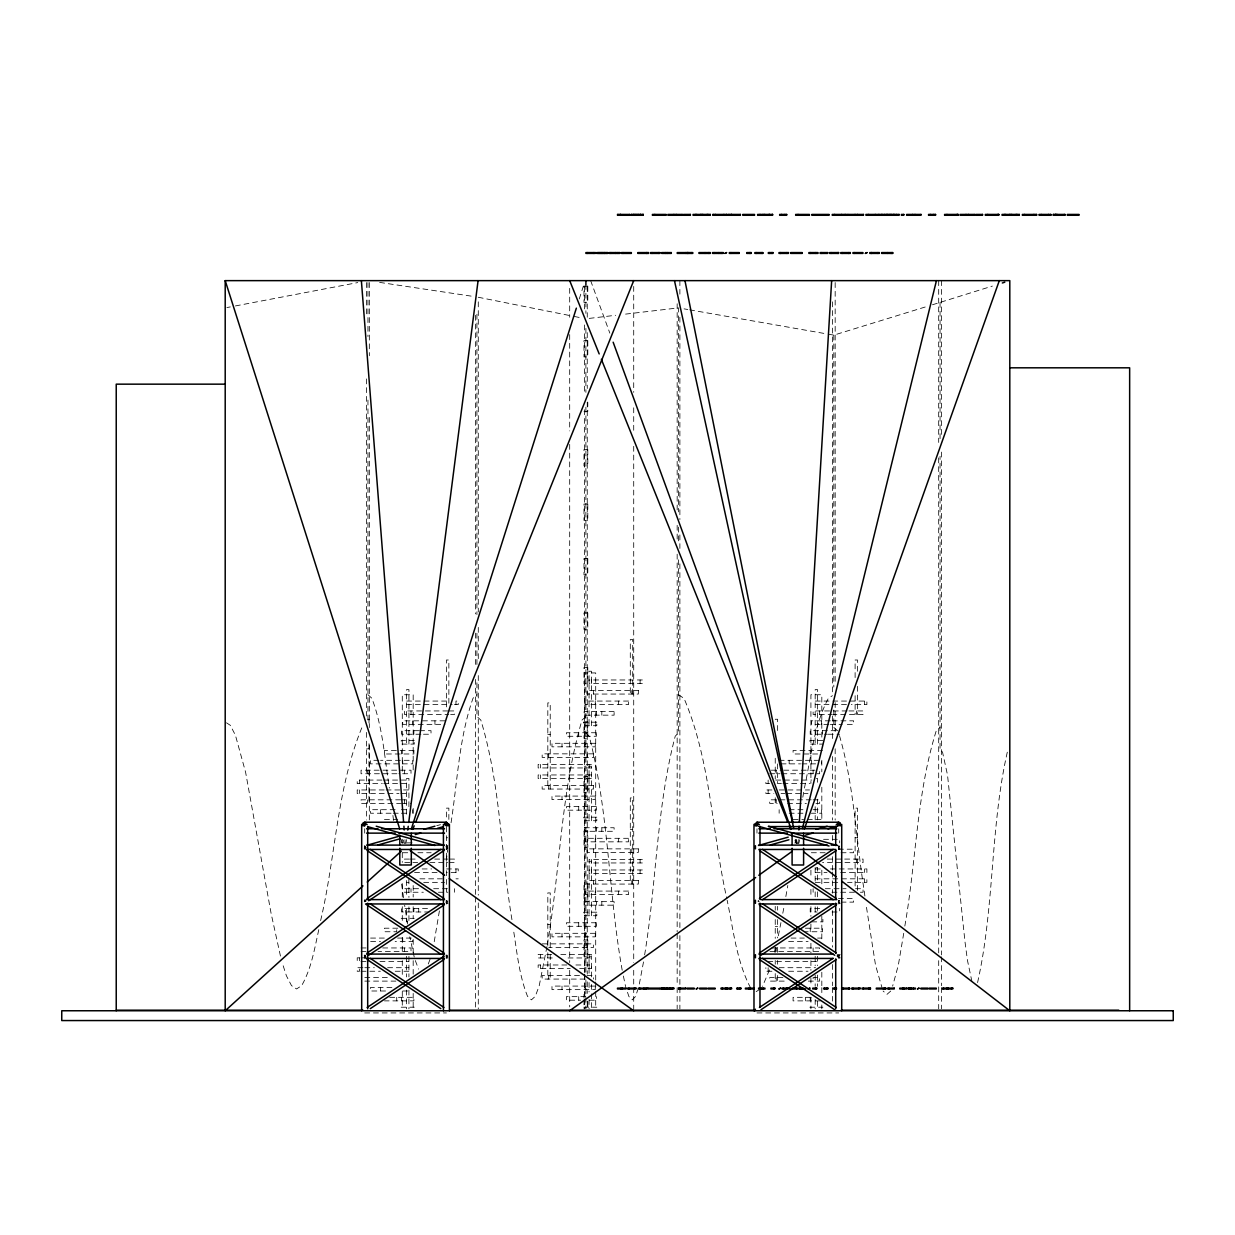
<?xml version="1.0" encoding="UTF-8"?>
<svg xmlns="http://www.w3.org/2000/svg" width="1235" height="1235" viewBox="0 0 1235 1235"><rect width="100%" height="100%" fill="white"/><g stroke="black" fill="none" stroke-linecap="round" stroke-linejoin="round"><path stroke-width="0.75" stroke-dasharray="5 3.75" d="M798.072 843.443L798.304 839.615M446.252 860.949L447.626 850.035M451.053 822.757C457.521 781.215 458.988 738.129 473.036 698.223L476.926 694.734M406.037 843.474L406.531 839.661M547.244 944.729C560.397 870.181 560.613 792.885 582.009 720.082L585.899 716.532M439.398 910.89L434.118 942.29M903.727 933.289L898.308 965.276L892.627 986.117M904.823 926.065C916.262 861.258 916.54 793.827 936.254 730.765L940.051 727.43M643.512 961.926L638.835 986.626M644.624 954.871C656.634 882.315 656.495 807.489 675.221 736.214L678.524 732.88L678.524 557.88M794.985 843.212L795.602 839.538M546.981 946.519L539.201 985.823L535.311 996.305L531.42 999.856L527.515 996.305C518.947 974.755 516.925 951.336 513.251 928.612M802.812 797.239L804.124 789.86M804.448 788.023C810.824 757.904 813.85 726.087 828.268 698.454L832.421 695.66M785.846 896.548L787.806 885.48M778.343 935.775L780.937 922.638M782.789 913.252L783.901 907.632M318.8 929.662C314.554 948.65 311.421 968.487 301.68 985.607L296.585 988.957L291.491 985.607L286.381 975.727L282.414 963.362M320.621 920.615C335.874 856.009 336.754 786.865 362.858 725.315M774.515 952.046L775.364 948.434M798.767 843.551L799.678 839.815M446.159 848.213L446.777 845.975M838.349 848.599L839.074 845.975M1007.297 752.192C990.115 828.021 994.607 907.416 977.41 983.261M769.482 969.892L762.504 986.379M579.261 298.978L583.337 286.149M638.279 988.278L635.516 996.506L632.212 999.856L628.908 996.506L627.256 991.566M428.283 963.979L430.228 958.854M364.155 848.09L365.436 846.16M364.155 900.979L364.695 901.782L365.436 900.639M364.155 957.063L365.436 955.134M445.881 902.584L447.178 900.639M445.881 957.063L447.178 955.134M838.179 902.584L839.46 900.639M838.179 957.063L839.46 955.134M890.728 991.057L886.931 994.407L883.133 991.057M756.16 991.674L760.328 988.88M366.224 848.831L364.695 849.464L364.695 845.111L366.224 845.743M446.422 849.464L447.95 848.831M447.95 903.325L446.422 903.958L446.422 899.605L447.95 900.238M366.224 957.804L364.695 958.437L364.695 954.084L366.224 954.717M447.95 957.804L446.422 958.437L446.422 954.084L447.95 954.717M840.248 848.831L838.704 849.464L838.704 845.111L840.248 845.743M840.248 903.325L838.704 903.958L838.704 899.605L840.248 900.238M840.248 954.717L837.176 954.717L837.176 957.804M840.248 957.804L838.704 958.437L838.704 954.084M364.695 848.599L366.054 847.287L364.695 845.975M446.422 848.599L447.78 847.287L446.422 845.975M838.704 848.599L839.676 848.213M364.695 848.43L366.054 847.287L364.695 846.16M446.422 848.43L447.78 847.287L446.422 846.16M446.422 902.909L447.78 901.782L446.422 900.639M364.695 957.403L366.054 956.261L364.695 955.134M446.422 957.403L447.78 956.261L446.422 955.134M838.704 848.43L839.676 848.09M838.704 902.909L839.676 902.584M838.704 957.403L839.676 957.063M932.471 304.767L992.353 286.088M828.268 334.16L833.81 335.133L927.408 306.326M436.758 825.69L440.478 824.656M226.9 307.561L230.297 306.913M235.406 305.94L357.764 282.583M589.203 318.398L615.678 315.28M625.589 314.107L678.524 307.885L678.524 511.892M583.985 411.409L587.798 411.409L587.798 402.332M406.593 701.063L448.737 701.063M815.239 701.063L866.877 701.063L866.877 704.614L851.316 704.614M406.593 704.614L452.164 704.614M454.434 704.614L458.231 704.614L458.231 701.063L455.962 701.063L455.962 704.614M815.239 704.614L849.788 704.614M447.873 710.943L404.462 710.943L404.462 714.478L448.753 714.478M448.753 710.943L454.418 710.943L454.418 714.478L450.636 714.478M847.071 710.943L813.109 710.943L813.109 714.478L831.973 714.478M848.97 710.943L863.049 710.943L863.049 714.478L832.853 714.478M367.798 719.249L368.987 719.249L368.987 726.767M444.955 720.823L402.718 720.823L402.718 724.358L444.955 724.358M830.321 720.823L811.364 720.823L811.364 724.358L828.963 724.358M832.205 720.823L853.601 720.823L853.601 724.358L844.122 724.358M830.321 724.358L842.224 724.358M418.727 730.688L401.591 730.688L401.591 734.238L421.49 734.238M419.591 730.688L431.015 730.688L431.015 734.238L422.246 734.238M836.141 730.688L810.222 730.688L810.222 734.238L827.373 734.238M828.237 734.238L839.661 734.238M547.815 734.578L550.223 734.578M822.911 740.568L809.836 740.568L809.836 744.103L822.911 744.103M366.594 748.873L368.987 748.873M822.51 750.448L793.086 750.448L793.086 753.983L819.006 753.983M378.852 760.312L370.5 760.312L370.5 763.863L412.737 763.863L412.737 760.312L380.519 760.312M779.146 760.312L821.383 760.312L821.383 763.863M781.045 763.863L800.527 763.863M801.886 763.863L817.585 763.863M771.319 770.192L781.894 770.192M783.777 770.192L817.755 770.192M396.914 773.743L361.052 773.743L361.052 770.192L411.008 770.192L411.008 773.743L398.797 773.743M769.698 773.743L780.011 773.743M781.894 773.743L819.639 773.743L819.639 770.192M816.366 778.498L817.57 778.498L817.57 784.148M381.908 780.072L357.224 780.072L357.224 783.607L382.279 783.607M383.807 780.072L408.862 780.072M775.734 780.072L811.812 780.072M383.807 783.607L408.862 783.607M769.667 783.607L765.87 783.607L765.87 780.072M777.263 783.607L781.431 783.607M782.959 783.607L809.913 783.607M384.178 789.952L357.224 789.952L357.224 793.487L398.998 793.487M386.076 789.952L408.862 789.952M771.937 789.952L765.87 789.952L765.87 793.487L773.836 793.487M779.162 789.952L809.542 789.952M400.896 793.487L408.862 793.487M781.06 793.487L784.858 793.487M786.757 793.487L808.014 793.487M400.68 799.817L361.052 799.817L361.052 803.367L400.68 803.367M401.56 799.817L409.372 799.817M811.21 799.817L769.698 799.817L769.698 803.367L777.247 803.367M813.109 799.817L819.639 799.817L819.639 803.367L815.872 803.367M401.56 803.367L411.008 803.367M787.56 803.367L806.424 803.367M395.138 809.697L370.5 809.697L370.5 813.232L391.896 813.232M401.375 809.697L407.735 809.697M789.165 809.697L804.325 809.697M813.031 809.697L821.383 809.697L821.383 813.232L811.364 813.232M393.239 813.232L399.476 813.232M401.375 813.232L407.056 813.232M789.165 813.232L804.325 813.232M384.44 819.577L397.778 819.577M793.086 819.577L803.614 819.577M807.273 819.577L822.51 819.577M630.298 829.58L632.69 829.58M583.985 830.939L587.798 830.939L587.798 847.287L583.985 847.287L584.109 827.743L614.104 827.743L614.104 831.294L584.109 831.294M446.468 837.762L447.672 837.762M855.114 837.762L857.507 837.762M823.56 839.321L839.661 839.321L839.661 842.872M412.119 842.872L401.591 842.872L401.591 839.321M838.442 849.201L853.601 849.201L853.601 852.737L838.442 852.737M402.718 852.737L412.737 852.737M417.893 852.737L431.154 852.737M811.364 852.737L825.165 852.737M409.372 859.081L404.462 859.081L404.462 862.617L412.011 862.617M410.128 859.081L417.677 859.081M434.658 859.081L447.873 859.081M449.509 859.081L454.418 859.081L454.418 862.617L449.509 862.617M827.188 859.081L863.049 859.081L863.049 862.617L822.541 862.617M412.891 862.617L417.677 862.617M429.873 862.617L447.873 862.617M816.366 867.387L817.57 867.387L817.57 882.408M422.154 868.946L431.648 868.946M446.468 868.946L458.231 868.946L458.231 872.497L446.468 872.497M815.239 868.946L821.306 868.946M830.429 868.946L866.877 868.946L866.877 872.497L838.025 872.497M414.559 872.497L437.344 872.497M815.239 872.497L827.002 872.497M419.885 878.826L444.569 878.826M455.962 878.826L458.231 878.826M815.239 878.826L866.877 878.826L866.877 882.361L847.519 882.361M406.593 882.361L408.862 882.361M423.682 882.361L444.569 882.361M815.239 882.361L839.923 882.361M418.557 888.706L404.462 888.706L404.462 892.241L423.343 892.241M433.655 888.706L447.873 888.706M825.304 888.706L846.068 888.706M855.5 888.706L863.049 888.706L863.049 892.241L859.282 892.241M438.44 892.241L447.873 892.241M831.973 892.241L854.62 892.241M838.442 898.571L853.601 898.571L853.601 902.121L838.442 902.121M584.109 901.643L614.104 901.643L614.104 905.178L584.109 905.178L583.985 885.433L587.798 885.433L587.798 901.782L583.985 901.782M427.511 908.451L401.591 908.451L401.591 911.986L429.116 911.986M819.747 908.451L810.222 908.451L810.222 911.986L817.246 911.986M832.035 911.986L839.661 911.986L839.661 908.451M401.19 918.331L414.265 918.331M407.735 921.866L406.531 921.866L406.531 906.845M811.704 921.866L822.911 921.866L822.911 918.331M547.815 924.598L550.223 924.598M775.24 926.636L777.633 926.636M397.778 928.195L384.44 928.195L384.44 931.746L396.728 931.746L396.728 928.195M805.374 928.195L822.51 928.195L822.51 931.746L805.374 931.746M384.317 938.075L370.5 938.075L370.5 941.626L380.519 941.626M397.577 938.075L412.737 938.075L412.737 941.626L395.138 941.626M791.048 938.075L804.325 938.075M817.585 938.075L821.383 938.075M788.625 941.626L808.107 941.626M542.165 943.864L593.526 943.864L593.526 947.415L548.695 947.415M361.052 947.955L366.718 947.955M382.696 947.955L411.008 947.955L411.008 951.49L378.034 951.49M771.582 947.955L819.639 947.955L819.639 951.49L769.698 951.49M361.052 951.49L366.718 951.49M551.752 954.423L538.151 954.423L538.151 957.959L555.518 957.959M560.798 954.423L591.395 954.423L591.395 957.959L564.58 957.959M361.021 957.835L366.718 957.835M361.021 961.37L366.718 961.37M380.01 961.37L408.862 961.37M767.769 961.37L817.508 961.37M566.85 964.983L538.151 964.983L538.151 968.518L570.246 968.518M575.911 964.983L591.395 964.983L591.395 968.518L579.678 968.518M362.92 967.7L357.224 967.7L357.224 971.25L359.508 971.25L359.508 967.7M364.819 967.7L374.313 967.7M387.605 967.7L408.862 967.7M779.162 967.7L815.609 967.7M361.021 971.25L380.38 971.25M395.2 971.25L408.862 971.25M771.937 971.25L765.87 971.25L765.87 967.7M788.656 971.25L808.014 971.25M579.524 975.542L542.165 975.542L542.165 979.077L585.128 979.077M586.995 975.542L593.526 975.542L593.526 979.077M364.819 977.58L389.365 977.58M782.897 977.58L769.698 977.58L769.698 981.115L787.56 981.115M364.819 981.115L395.895 981.115M808.323 981.115L819.639 981.115L819.639 977.58L813.109 977.58L813.109 981.115M391.896 987.46L370.5 987.46L370.5 990.995L388.099 990.995M402.718 990.995L409.402 990.995M585.776 996.645L566.417 996.645L566.417 1000.196L580.573 1000.196M389.704 997.324L413.879 997.324L413.879 1000.875L384.44 1000.875M811.086 997.324L793.086 997.324L793.086 1000.875L820.766 1000.875M589.327 1000.196L596.397 1000.196L596.397 996.645M401.19 1007.204L414.265 1007.204M583.723 1007.204L596.798 1007.204M809.836 1007.204L822.911 1007.204M364.695 1012.932L446.422 1012.932M756.978 1012.932L838.704 1012.932M379.639 282.398L473.036 296.4M684.067 308.858L687.771 309.506M689.609 309.831L826.416 333.836M478.223 297.249L570.338 315.666M574.229 316.453L582.009 318.012M838.704 846.16L839.676 846.484M838.704 900.639L839.676 900.979M839.676 955.458L837.747 955.458L837.747 957.063M364.695 900.639L366.054 901.782M838.704 845.975L839.676 846.361M446.422 845.111L447.95 845.743M366.224 900.238L364.695 899.605L364.695 901.782M226.484 722.815L230.297 725.315L235.406 735.196L245.595 772.23L271.098 913.391L281.287 959.827M678.524 694.734L684.067 698.454C710.912 761.393 711.869 832.205 726.798 898.401M837.608 730.765L833.81 727.43L833.81 708.195M367.953 694.734L371.843 698.223C382.757 726.875 384.61 757.997 389.365 788.069M585.899 732.88L589.203 736.214C608.994 812.738 608.299 893.029 622.286 970.725M838.179 846.484L839.46 848.43M838.179 900.979L839.46 902.909M837.947 955.134L839.46 957.403M445.881 846.484L447.178 848.43M445.881 900.979L447.178 902.909M445.881 955.458L447.178 957.403M364.155 955.458L365.436 957.403M750.618 987.954C736.431 960.923 733.42 929.739 727.137 900.238M757.95 900.979L758.352 901.782M758.522 900.238L759.154 901.782M794.97 840.14L796.405 843.721M839.491 735.705C854.157 785.969 855.948 839.105 864.16 890.62L864.917 896.255M882.5 989.405L875.553 965.276L865.936 903.788M415.315 960.568L418.557 969.12M590.654 280.638L609.843 333.141M795.201 840.047L796.529 843.675M403.212 839.954L404.385 843.629M971.93 981.501L967.453 960.382L964.967 941.61L947.523 775.071L942.537 752.192L940.051 749.213L940.051 456.286M364.325 845.975L365.051 848.599M414.219 957.017L409.788 936.794M796.204 839.769L797.023 843.52M623.397 976.036L625.589 986.626M796.343 839.738L797.1 843.52M407.519 923.965L404.648 905.24M403.536 897.721L401.529 882.948M511.954 919.658C500.839 853.4 500.546 784.58 480.816 720.082L476.926 716.532L476.926 679.358M392.915 815.486L393.826 822.757M404.957 839.615L405.25 843.443M941.41 280.638L941.41 436.681M941.41 452.087L941.41 954.887M941.41 956.816L941.41 985.7M941.41 987.63L941.41 1008.825M940.051 302.436L940.051 441.096M938.693 280.638L938.693 442.454M938.693 457.876L938.693 952.957M938.693 960.66L938.693 1008.825M864.608 701.063L864.608 704.614M864.608 868.946L864.608 872.497M864.608 878.826L864.608 882.361M857.507 671.269L857.507 659.999L855.114 659.999L855.114 680.67M857.507 686.305L857.507 714.478M857.507 890.358L857.507 808.138L855.114 808.138L855.114 888.49M856.519 710.943L856.519 714.478M856.519 859.081L856.519 862.617M855.114 695.691L855.114 714.478M838.704 828.762L838.704 833.131M835.169 282.568L835.169 681.334M835.169 702.53L835.169 731.413M835.169 748.765L835.169 820.04M833.81 335.133L833.81 687.046M832.452 301.834L832.452 692.897M832.452 716.007L832.452 741.046M832.452 756.468L832.452 820.04M832.452 835.447L832.452 841.22M832.452 856.642L832.452 870.119M832.452 872.049L832.452 893.245M832.452 910.581L832.452 947.183M832.452 964.52L832.452 985.7M832.452 987.63L832.452 1001.122M822.51 730.688L822.51 734.238M821.815 737.125L821.815 694.734L810.916 694.734L810.916 783.376M821.815 760.251L821.815 771.813M821.815 787.22L821.815 819.978M821.815 870.088L821.815 885.495M821.815 916.324L821.815 939.449M821.815 972.207L821.815 985.7M821.815 987.63L821.815 995.333M821.815 1004.966L821.815 1008.825M821.383 720.823L821.383 724.358M819.639 710.943L819.639 714.478M817.57 744.103L817.57 689.624L815.177 689.624L815.177 744.103M817.57 799.168L817.57 819.839M817.57 891.809L817.57 897.444M817.57 906.845L817.57 910.596M817.57 956.261L817.57 965.662M817.57 975.048L817.57 986.317M817.57 1001.353L817.57 1008.871M815.177 806.687L815.177 819.839M815.177 867.387L815.177 882.408M815.177 891.809L815.177 897.444M815.177 906.845L815.177 912.48M815.177 956.261L815.177 965.662M815.177 975.048L815.177 986.317M815.177 999.47L815.177 1008.871M813.109 770.192L813.109 773.743M813.109 888.706L813.109 892.241M813.109 947.955L813.109 951.49M811.364 760.312L811.364 763.863M810.916 870.088L810.916 877.792M810.916 889.354L810.916 897.058M810.916 906.691L810.916 916.324M810.916 924.042L810.916 931.746M810.916 943.308L810.916 952.941M810.916 960.645L810.916 970.278M810.916 977.996L810.916 985.7M810.916 997.262L810.916 1008.825M810.222 750.448L810.222 753.983M810.222 928.195L810.222 931.746M810.222 997.324L810.222 1000.875M805.374 997.324L805.374 1000.875M789.165 760.312L789.165 763.863M779.146 809.697L779.146 813.232M777.633 730.518L777.633 719.249L775.24 719.249L775.24 723.015M777.633 763.909L777.633 782.697M777.633 906.397L777.633 910.164M777.633 919.55L777.633 937.905M777.633 947.307L777.633 952.941M777.633 960.459L777.633 964.211M777.633 975.48L777.633 981.115M776.228 770.192L776.228 773.743M776.228 799.817L776.228 803.367M776.228 947.955L776.228 951.49M776.228 977.58L776.228 981.115M775.24 758.275L775.24 778.945M775.24 797.733L775.24 803.367M775.24 906.397L775.24 910.164M775.24 919.55L775.24 938.338M775.24 947.307L775.24 952.941M775.24 960.459L775.24 964.211M775.24 973.612L775.24 981.115M768.139 780.072L768.139 783.607M768.139 789.952L768.139 793.487M768.139 967.7L768.139 971.25M756.978 828.762L756.978 833.131M679.883 280.638L679.883 294.131M679.883 317.241L679.883 519.518M679.883 534.925L679.883 548.417M679.883 563.824L679.883 927.917M679.883 935.621L679.883 985.7M679.883 987.63L679.883 1008.825M678.524 527.113L678.524 542.69M677.166 303.764L677.166 509.885M677.166 525.292L677.166 540.714M677.166 554.191L677.166 931.761M677.166 933.691L677.166 985.7M677.166 987.63L677.166 1008.825M640.101 679.96L640.101 683.495M640.101 859.421L640.101 862.956M640.101 869.965L640.101 873.515M633.709 286.427L633.709 392.375M633.709 407.782L633.709 432.837M633.709 446.314L633.709 962.59M633.709 970.293L633.709 985.7M633.709 987.63L633.709 1008.825M632.69 694.055L632.69 639.56L630.298 639.56L630.298 694.055M632.69 884.075L632.69 797.918L630.298 797.918L630.298 884.075M631.811 690.504L631.811 694.055M631.811 848.862L631.811 852.397M631.811 880.524L631.811 884.075M618.519 701.063L618.519 704.614M618.519 838.303L618.519 841.838M618.519 891.083L618.519 894.619M601.815 711.622L601.815 715.158M601.815 827.743L601.815 831.294M601.815 901.643L601.815 905.178M596.397 711.622L596.397 715.158M596.397 827.743L596.397 831.294M596.397 901.643L596.397 905.178M595.702 980.034L595.702 672.936L584.803 672.936L584.803 972.362M595.702 981.964L595.702 989.636M595.702 991.551L595.702 1008.825M595.27 701.063L595.27 704.614M595.27 838.303L595.27 841.838M595.27 891.083L595.27 894.619M593.526 690.504L593.526 694.055M593.526 848.862L593.526 852.397M593.526 880.524L593.526 884.075M591.457 725.717L591.457 671.238L589.064 671.238L589.064 725.717M591.457 820.735L591.457 766.24L589.064 766.24L589.064 820.735M591.457 915.737L591.457 861.258L589.064 861.258L589.064 915.737M591.457 976.931L591.457 956.261L589.064 956.261L589.064 975.048M591.457 984.449L591.457 991.952M591.457 993.835L591.457 1008.871M591.395 679.96L591.395 683.495M591.395 859.421L591.395 862.956M591.395 869.965L591.395 873.515M589.126 764.403L589.126 767.954M589.126 774.962L589.126 778.498M589.126 954.423L589.126 957.959M589.126 964.983L589.126 968.518M589.064 982.566L589.064 991.952M589.064 999.47L589.064 1008.871M587.798 1001.662L587.798 1008.933M587.258 286.427L587.258 317.241M587.258 332.663L587.258 388.516M587.258 402.008L587.258 974.153M587.258 981.856L587.258 993.403M587.258 1001.122L587.258 1008.825M586.995 753.844L586.995 757.395M586.995 785.522L586.995 789.057M586.995 943.864L586.995 947.415M585.899 284.498L585.899 313.397M585.899 328.387L585.899 392.375M585.899 407.164L585.899 972.223M585.899 979.926L585.899 995.333M585.899 997.262L585.899 1008.825M585.251 743.3L585.251 746.835M585.251 796.081L585.251 799.616M585.251 933.305L585.251 936.856M585.251 986.086L585.251 989.636M584.803 974.276L584.803 997.309M584.803 999.238L584.803 1008.825M584.541 286.427L584.541 309.537M584.541 324.959L584.541 394.305M584.541 409.711L584.541 972.223M584.541 974.153L584.541 997.262M584.541 999.192L584.541 1008.825M584.109 806.625L584.109 810.175M584.109 922.761L584.109 926.296M583.985 994.407L583.985 998.034M583.985 999.856L583.985 1008.933M578.706 732.741L578.706 736.276M578.706 806.625L578.706 810.175M578.706 922.761L578.706 926.296M578.706 996.645L578.706 1000.196M569.69 288.357L569.69 317.241M569.69 334.577L569.69 430.907M569.69 444.384L569.69 962.59M569.69 970.293L569.69 1006.895M562.002 743.3L562.002 746.835M562.002 796.081L562.002 799.616M562.002 933.305L562.002 936.856M562.002 986.086L562.002 989.636M550.223 789.057L550.223 702.9L547.815 702.9L547.815 789.057M550.223 947.415L550.223 892.92L547.815 892.92L547.815 945.531M550.223 954.655L550.223 979.077M548.695 753.844L548.695 757.395M548.695 785.522L548.695 789.057M548.695 975.542L548.695 979.077M547.815 952.772L547.815 979.077M540.421 764.403L540.421 767.954M540.421 774.962L540.421 778.498M540.421 954.423L540.421 957.959M540.421 964.983L540.421 968.518M478.285 301.834L478.285 611.989M478.285 627.395L478.285 660.138M478.285 675.56L478.285 895.159M478.285 902.862L478.285 1008.825M476.926 314.277L476.926 614.536M476.926 633.246L476.926 665.912M475.568 315.326L475.568 613.903M475.568 633.169L475.568 665.927M475.568 679.404L475.568 895.159M475.568 897.089L475.568 1008.825M455.962 868.946L455.962 872.497M454.418 888.706L454.418 892.241M448.861 703.209L448.861 659.999L446.468 659.999L446.468 708.844M448.861 819.407L448.861 808.138L446.468 808.138L446.468 819.407M446.468 826.925L446.468 892.241M434.936 720.823L434.936 724.358M418.727 908.451L418.727 911.986M413.879 730.688L413.879 734.238M413.879 908.451L413.879 911.986M413.185 769.884L413.185 694.734L402.286 694.734L402.286 773.743M413.185 808.416L413.185 814.205M413.185 885.495L413.185 897.058M413.185 906.691L413.185 918.253M413.185 939.449L413.185 952.941M413.185 960.645L413.185 974.137M413.185 993.403L413.185 1008.825M412.737 720.823L412.737 724.358M412.737 809.697L412.737 813.232M411.008 710.943L411.008 714.478M411.008 888.706L411.008 892.241M408.924 744.103L408.924 689.624L406.531 689.624L406.531 744.103M408.924 806.687L408.924 778.498L406.531 778.498L406.531 816.073M408.862 878.826L408.924 897.444M408.924 906.845L408.924 921.866M408.924 956.261L408.924 976.931M408.924 990.084L408.924 1008.871M406.531 880.54L406.531 897.444M406.531 956.261L406.531 976.931M406.531 990.084L406.531 1008.871M404.462 770.192L404.462 773.743M404.462 799.817L404.462 803.367M404.462 947.955L404.462 951.49M402.718 760.312L402.718 763.863M402.718 938.075L402.718 941.626M402.286 839.244L402.286 843.104M402.286 852.737L402.286 862.37M402.286 883.565L402.286 897.058M402.286 906.691L402.286 922.113M402.286 937.519L402.286 952.941M402.286 960.645L402.286 976.067M402.286 991.473L402.286 1008.825M401.591 750.448L401.591 753.983M401.591 997.324L401.591 1000.875M396.728 997.324L396.728 1000.875M380.519 809.697L380.519 813.232M380.519 987.46L380.519 990.995M369.327 282.568L369.327 355.773M369.327 417.415L369.327 727.569M369.327 744.906L369.327 820.04M368.987 743.671L368.987 803.367M367.953 282.568L367.953 336.537M367.953 400.063L367.953 720.051M367.582 770.192L367.582 773.743M367.582 799.817L367.582 803.367M366.594 282.568L366.594 317.241M366.594 378.898L366.594 716.007M366.594 732.401L366.594 820.04M364.695 828.762L364.695 833.131M359.508 780.072L359.508 783.607M359.508 789.952L359.508 793.487M587.798 286.088L583.985 286.088L583.985 302.436L587.798 302.436L587.798 286.088M587.798 340.582L583.985 340.582L583.985 356.93L587.798 356.93L587.798 340.582M587.798 449.555L583.985 449.555L583.985 465.888L587.798 465.888L587.798 449.555M587.798 504.034L583.985 504.034L583.985 520.383L587.798 520.383L587.798 504.034M587.798 558.513L583.985 558.513L583.985 574.862L587.798 574.862L587.798 558.513M587.798 613.008L583.985 613.008L583.985 629.356L587.798 629.356L587.798 613.008M587.798 667.487L583.985 667.487L583.985 683.835L587.798 683.835L587.798 667.487M642.37 679.96L589.126 679.96L589.126 683.495L642.37 683.495L642.37 679.96M638.356 690.504L586.995 690.504L586.995 694.055L638.356 694.055L638.356 690.504M628.538 701.063L585.251 701.063L585.251 704.614L628.538 704.614L628.538 701.063M614.104 711.622L584.109 711.622L584.109 715.158L614.104 715.158L614.104 711.622M587.798 721.981L583.985 721.981L583.985 738.314L587.798 738.314L587.798 721.981M596.798 722.182L583.723 722.182L583.723 725.717L596.798 725.717L596.798 722.182M596.397 732.741L566.417 732.741L566.417 736.276L596.397 736.276L596.397 732.741M414.265 740.568L401.19 740.568L401.19 744.103L414.265 744.103L414.265 740.568M595.27 743.3L551.983 743.3L551.983 746.835L595.27 746.835L595.27 743.3M413.879 750.448L384.44 750.448L384.44 753.983L413.879 753.983L413.879 750.448M593.526 753.844L542.165 753.844L542.165 757.395L593.526 757.395L593.526 753.844M591.395 764.403L538.151 764.403L538.151 767.954L591.395 767.954L591.395 764.403M591.395 774.962L538.151 774.962L538.151 778.498L591.395 778.498L591.395 774.962M587.798 776.46L583.985 776.46L583.985 792.808L587.798 792.808L587.798 776.46M593.526 785.522L542.165 785.522L542.165 789.057L593.526 789.057L593.526 785.522M595.27 796.081L551.983 796.081L551.983 799.616L595.27 799.616L595.27 796.081M596.397 806.625L566.417 806.625L566.417 810.175L596.397 810.175L596.397 806.625M596.798 817.184L583.723 817.184L583.723 820.735L596.798 820.735L596.798 817.184M628.538 838.303L585.251 838.303L585.251 841.838L628.538 841.838L628.538 838.303M638.356 848.862L586.995 848.862L586.995 852.397L638.356 852.397L638.356 848.862M642.37 859.421L589.126 859.421L589.126 862.956L642.37 862.956L642.37 859.421M642.37 869.965L589.126 869.965L589.126 873.515L642.37 873.515L642.37 869.965M638.356 880.524L586.995 880.524L586.995 884.075L638.356 884.075L638.356 880.524M628.538 891.083L585.251 891.083L585.251 894.619L628.538 894.619L628.538 891.083M596.798 912.202L583.723 912.202L583.723 915.737L596.798 915.737L596.798 912.202M596.397 922.761L566.417 922.761L566.417 926.296L596.397 926.296L596.397 922.761M595.27 933.305L551.983 933.305L551.983 936.856L595.27 936.856L595.27 933.305M587.798 939.912L583.985 939.912L583.985 956.261L587.798 956.261L587.798 939.912M359.508 957.835L357.224 957.835L357.224 961.37L359.508 961.37L359.508 957.835M595.27 986.086L551.983 986.086L551.983 989.636L595.27 989.636L595.27 986.086"/><path stroke-width="1.5" d="M798.875 829.997L799.107 826.169M799.338 822.325L831.649 280.638M407.751 830.121L408.245 826.308M408.723 822.495L478.084 280.638M802.426 828.592L936.439 280.638M364.325 825.721L364.942 823.483M756.623 825.721L757.348 823.097M411.363 828.947L576.359 308.148M804.309 829.133L999.316 280.638M412.752 829.411L414.188 825.845M415.624 822.263L633.709 280.638M447.95 825.953L448.598 824.409L446.422 822.232L364.695 822.232L363.152 822.865L363.152 825.953M755.434 845.743L755.434 848.831M755.434 900.238L755.434 903.325M755.434 954.717L755.434 957.804M754.801 1010.755L755.434 1009.211M840.248 825.953L840.248 822.865L838.704 822.232L756.978 822.232L754.801 824.409L755.434 825.953M363.723 823.483L363.723 825.335M755.619 824.409L756.021 823.483M362.951 885.896L225.202 1010.755L225.202 280.638L1009.798 280.638L1009.798 1010.755L842.069 881.389M367.212 882.037L401.298 851.147M569.69 1010.755L755.65 877.514M758.784 875.275L791.589 851.764M367.135 898.509L440.849 849.356M368.647 900.778L443.967 850.56M367.135 952.988L440.849 903.85M368.647 955.257L405.512 930.681M408.708 928.55L443.967 905.054M367.135 1007.482L444.06 956.199M370.253 1008.671L443.967 959.533M759.432 898.509L833.146 849.356M762.551 899.713L836.265 850.56M759.432 952.988L833.146 903.85M760.945 955.257L836.265 905.054M759.432 1007.482L833.146 958.329M760.945 1009.751L836.265 959.533M444.878 822.865L446.422 822.232L446.422 825.953M837.176 822.865L838.704 822.232L838.704 825.953M837.747 823.483L840.078 824.409L837.747 825.335M1002.326 282.985L1004.811 282.197M368.03 844.941L399.615 836.095M423.759 829.333L434.905 826.215M378.064 844.956L400.341 838.719M415.207 834.567L420.78 833.008M437.499 828.314L443.072 826.755M758.475 845.466L788.192 837.145M816.057 829.333L827.203 826.215M770.347 844.956L788.933 839.769M805.637 835.076L813.078 833.008M827.929 828.839L837.222 826.246M666.221 214.442L652.404 214.442L652.404 215.26L666.221 215.26M742.775 214.442L754.585 214.442M809.481 214.442L795.68 214.442L795.68 215.26L809.481 215.26M811.812 214.442L829.102 214.442M1036.767 214.442L1022.364 214.442L1022.364 215.26L1036.767 215.26M1039.036 214.442L1050.985 214.442M1065.188 214.442L1053.193 214.442L1053.193 215.26L1065.188 215.26M1067.256 214.442L1079.05 214.442M742.775 215.26L754.585 215.26M811.812 215.26L829.102 215.26M1039.036 215.26L1050.985 215.26M1067.256 215.26L1079.05 215.26M631.409 252.588L621.437 252.588L621.437 253.407L631.409 253.407M637.816 252.588L648.483 252.588L648.483 253.407L637.816 253.407M677.212 252.588L692.804 252.588L692.804 253.407L677.212 253.407M698.979 252.588L710.14 252.588L710.14 253.407L698.979 253.407M739.317 252.588L729.345 252.588L729.345 253.407L739.317 253.407M754.909 252.588L762.875 252.588M790.678 252.588L802.21 252.588M818.002 252.588L808.879 252.588L808.879 253.407L818.002 253.407M862.941 252.588L852.968 252.588L852.968 253.407L862.941 253.407M881.589 252.588L892.751 252.588L892.751 253.407L881.589 253.407M754.909 253.407L762.875 253.407M790.678 253.407L802.21 253.407M1009.798 367.814L1129.654 367.814L1129.654 1010.755M225.202 384.162L116.229 384.162L116.229 1010.755M367.119 824.409L361.685 824.409L361.685 1010.755M759.402 824.409L753.983 824.409L753.983 1010.755M836.28 824.409L841.714 824.409L841.714 1010.755M768.386 826.586L836.805 826.586M366.594 828.762L377.987 828.762M381.8 828.762L444.523 828.762M758.877 828.762L770.285 828.762M774.083 828.762L836.805 828.762M366.594 833.131L395.092 833.131M398.905 833.131L444.523 833.131M758.877 833.131L787.39 833.131M791.187 833.131L836.805 833.131M366.594 845.111L444.523 845.111M758.877 845.111L827.311 845.111M831.109 845.111L836.805 845.111M366.594 849.464L444.523 849.464M758.877 849.464L834.906 849.464M366.594 899.605L444.523 899.605M760.791 899.605L836.805 899.605M366.594 903.958L444.523 903.958M758.877 903.958L836.805 903.958M366.594 954.084L444.523 954.084M758.877 954.084L833.008 954.084M366.594 958.437L444.523 958.437M758.877 958.437L833.008 958.437M648.792 988.139L659.104 988.139M687.154 988.139L694.178 988.139M699.705 988.139L706.729 988.139M708.072 988.139L715.096 988.139M753.952 988.139L745.415 988.139L745.415 988.957L753.952 988.957M758.522 988.139L764.928 988.139L764.928 988.957L758.522 988.957M792.438 988.139L797.933 988.139M805.745 988.957L799.215 988.957L799.215 988.139L803.398 988.139M836.512 988.139L833.146 988.139L833.146 988.957L836.512 988.957M841.606 988.139L849.649 988.139L849.649 988.957L841.606 988.957M870.567 988.139L861.999 988.139L861.999 988.957L870.567 988.957M876.279 988.139L885.804 988.139L885.804 988.957L876.279 988.957M915.413 988.139L908.373 988.139L908.373 988.957L915.413 988.957M920.909 988.139L927.933 988.139M929.276 988.139L936.3 988.139M648.792 988.957L659.104 988.957M687.154 988.957L694.178 988.957M699.705 988.957L706.729 988.957M708.072 988.957L715.096 988.957M790.848 988.957L797.933 988.957M920.909 988.957L927.933 988.957M929.276 988.957L936.3 988.957M116.229 1010.199L363.013 1010.199M449.772 1010.199L754.384 1010.199M841.143 1010.199L1118.771 1010.199M768.494 826.215L837.222 845.466M758.475 826.246L829.055 846.006M376.196 826.215L443.072 844.941M368.03 826.755L434.905 845.481M758.522 822.865L756.978 822.232L756.978 825.953M366.224 822.865L364.695 822.232L364.695 825.953M762.551 849.356L836.265 898.509M759.432 850.56L833.146 899.713M762.551 903.85L836.265 952.988M759.432 905.054L834.752 955.257M762.551 958.329L836.265 1007.482M759.432 959.533L834.752 1009.751M370.253 849.356L443.967 898.509M367.135 850.56L440.849 899.713M370.253 903.85L443.967 952.988M365.529 903.974L440.849 954.192M370.253 958.329L443.967 1007.482M367.135 959.533L440.849 1008.671M410.236 850.653L444.615 875.275M449.308 878.641L633.709 1010.755M803.939 851.996L835.971 876.696M569.69 280.638L599.191 353.936M601.352 359.292L787.776 822.263M789.211 825.845L790.647 829.411M613.147 342.203L791.234 829.194M225.202 280.638L399.723 828.947M674.48 280.638L793.75 828.469M684.962 280.638L792.947 822.742M361.376 280.638L403.598 822.325M403.907 826.169L404.2 829.997M1064.338 214.442L1064.338 215.26M1057.114 214.442L1057.114 215.26M1056.141 214.442L1056.141 215.26M1055.678 214.442L1055.678 215.26M1055.338 214.442L1055.524 215.26M1053.594 214.442L1053.594 215.26M1050.661 214.442L1050.661 215.26M1048.453 214.442L1048.453 215.26M1041.244 214.442L1041.244 215.26M1036.227 214.442L1036.227 215.26M1033.927 214.442L1033.927 215.26M1024.618 214.442L1024.618 215.26M1017.007 214.442L1017.007 215.26M1016.096 214.442L1016.096 215.26M1011.743 214.442L1011.743 215.26M1010.801 214.442L1010.801 215.26M1009.582 214.442L1009.582 215.26M1005.645 214.442L1005.645 215.26M1004.348 214.442L1004.348 215.26M998.389 214.442L998.389 215.26M997.71 214.442L997.71 215.26M987.707 214.442L987.707 215.26M968.394 214.442L968.394 215.26M966.002 214.442L966.002 215.26M957.681 214.442L957.681 215.26M957.001 214.442L957.001 215.26M951.444 988.139L951.444 988.957M948.156 988.139L948.156 988.957M947.94 988.139L947.94 988.957M946.983 214.442L946.983 215.26M946.828 988.139L946.828 988.957M933.784 214.442L933.784 215.26M930.341 214.442L930.341 215.26M915.027 214.442L915.027 215.26M913.406 988.139L913.406 988.957M912.634 214.442L912.634 215.26M911.121 988.139L911.121 988.957M910.982 988.139L910.982 988.957M909.824 988.139L909.824 988.957M909.686 988.139L909.686 988.957M908.497 988.139L908.497 988.957M903.974 988.139L903.974 988.957M902.723 988.139L902.723 988.957M896.363 214.442L896.363 215.26M894.248 214.442L894.248 215.26M893.522 214.442L893.522 215.26M892.565 252.588L892.565 253.407M891.685 214.442L891.685 215.26M890.342 214.442L890.342 215.26M889.107 214.442L889.107 215.26M888.922 988.139L888.922 988.957M887.641 252.588L887.641 253.407M887.378 214.442L887.378 215.26M886.684 214.442L886.684 215.26M885.618 988.139L885.618 988.957M884.708 214.442L884.708 215.26M884.383 988.139L884.383 988.957M884.214 988.139L884.214 988.957M878.857 214.442L878.857 215.26M877.792 252.588L877.792 253.407M875.291 214.442L875.291 215.26M871.447 252.588L871.447 253.407M871.339 252.588L871.339 253.407M870.243 988.139L870.243 988.957M868.884 988.139L868.884 988.957M868.328 214.442L868.328 215.26M863.342 988.139L863.342 988.957M858.711 988.139L858.618 988.957M857.445 214.442L857.445 215.26M855.052 214.442L855.052 215.26M854.574 252.588L854.574 253.407M852.968 988.139L853.061 988.957M849.387 988.139L849.387 988.957M848.985 988.139L848.985 988.957M845.172 214.442L845.172 215.26M843.026 988.139L843.026 988.957M842.316 252.588L842.424 253.407M841.606 214.442L841.606 215.26M838.318 252.588L838.318 253.407M837.87 252.588L837.87 253.407M835.709 826.323L835.709 845.543M835.709 849.387L835.709 899.327M835.709 903.171L835.709 953.111M835.709 958.885L835.709 1008.825M834.628 214.442L834.628 215.26M834.567 988.139L834.567 988.957M831.201 252.588L831.201 253.407M826.802 988.139L826.802 988.957M824.748 988.139L824.748 988.957M821.723 252.588L821.723 253.407M815.887 988.139L815.887 988.957M815.717 252.588L815.717 253.407M815.424 988.139L815.424 988.957M810.484 252.588L810.484 253.407M803.599 833.316L803.599 844.493M803.599 848.229L803.599 864.994L792.098 864.994L792.098 848.229M801.978 988.139L801.978 988.957M801.824 988.139L801.824 988.957M799.354 988.139L799.354 988.957M798.072 214.442L798.072 215.26M796.606 988.139L796.606 988.957M792.098 833.316L792.098 844.493M789.489 988.957L789.489 988.139L782.048 988.139L782.048 988.957L788.038 988.957L788.038 988.139M786.942 252.588L786.849 253.407M786.71 988.139L786.957 988.957M784.92 214.442L784.92 215.26M783.345 988.139L783.345 988.957M781.462 214.442L781.462 215.26M774.052 988.139L774.052 988.957M773.589 988.139L773.589 988.957M772.276 214.442L772.276 215.26M771.829 252.588L771.829 253.407M769.513 252.588L769.513 253.407M769.451 214.442L769.451 215.26M769.019 214.442L769.019 215.26M764.681 214.442L764.681 215.26M763.137 988.139L763.137 988.957M762.998 214.442L762.998 215.26M762.659 252.588L762.659 253.407M761.192 252.588L761.192 253.407M761.022 988.139L761.022 988.957M760.034 214.442L760.034 215.26M759.973 826.323L759.973 845.543M759.973 849.387L759.973 899.327M759.973 903.171L759.973 1006.911M756.376 252.588L756.376 253.407M750.232 252.588L750.232 253.407M750.386 988.139L750.386 988.957M749.691 252.588L749.691 253.407M748.966 988.139L748.966 988.957M739.827 988.139L739.827 988.957M737.774 988.139L737.774 988.957M731.521 214.442L731.521 215.26M731.151 214.442L731.151 215.26M730.95 252.588L730.95 253.407M730.24 988.139L730.24 988.957M728.866 214.442L728.866 215.26M726.936 988.139L726.936 988.957M726.751 214.442L726.751 215.26M726.736 988.139L726.736 988.957M725.624 988.139L725.624 988.957M723.88 214.442L723.88 215.26M722.166 988.139L722.305 988.957M721.147 252.588L721.147 253.407M718.77 252.588L718.77 253.407M715.497 214.442L715.497 215.26M714.123 252.588L714.123 253.407M713.784 214.442L713.784 215.26M709.955 252.588L709.955 253.407M708.519 252.588L708.581 253.407M708.01 214.442L708.01 215.26M707.099 214.442L707.099 215.26M705.031 252.588L705.031 253.407M702.761 214.442L702.761 215.26M701.804 214.442L701.804 215.26M700.6 214.442L700.6 215.26M696.663 214.442L696.663 215.26M695.367 214.442L695.367 215.26M691.307 252.588L691.307 253.407M688.852 252.588L688.852 253.407M688.003 252.588L688.003 253.407M687.586 252.588L687.416 253.407L687.386 252.588M687.108 252.588L687.108 253.407M685.857 252.588L685.857 253.407M680.454 988.139L680.454 988.957M680.223 988.139L680.223 988.957M678.864 988.139L678.864 988.957M676.271 214.442L676.271 215.26M673.878 214.442L673.878 215.26M672.38 988.139L672.38 988.957M670.852 988.139L670.852 988.957M670.142 988.139L670.142 988.957M669.478 988.139L669.478 988.957M667.764 988.139L667.764 988.957M667.286 252.588L667.286 253.407M666.869 988.139L666.869 988.957M666.051 988.139L666.051 988.957M665.696 252.588L665.696 253.407M664.276 988.139L664.276 988.957M663.519 988.139L663.519 988.957M662.809 988.139L662.809 988.957M661.42 988.139L661.42 988.957M658.363 252.588L658.363 253.407M654.797 214.442L654.797 215.26M652.08 252.588L652.08 253.407M648.282 252.588L648.282 253.407M646.893 252.588L646.893 253.407M646.708 252.588L646.708 253.407M646.09 988.139L646.09 988.957M643.96 988.139L643.96 988.957M642.91 214.442L642.91 215.26M640.517 214.442L640.517 215.26M640.255 214.442L640.255 215.26M639.807 988.139L639.807 988.957M638.371 214.442L638.371 215.26M637.044 214.442L637.121 215.26M635.763 214.442L635.763 215.26M634.574 988.139L634.574 988.957M634.111 214.442L634.111 215.26M633.678 214.442L633.678 215.26M631.332 214.442L631.332 215.26M628.97 988.139L628.97 988.957M623.027 252.588L623.027 253.407M622.471 988.139L622.471 988.957M621.051 988.139L621.051 988.957M620.587 214.442L620.587 215.26M620.202 214.442L620.202 215.26M617.917 214.442L617.917 215.26M617.901 252.588L617.901 253.407M615.524 252.588L615.524 253.407M610.877 252.588L610.877 253.407M606.169 252.588L606.169 253.407M604.764 252.588L604.764 253.407M604.27 252.588L604.27 253.407M603.05 252.588L603.05 253.407M602.155 252.588L602.155 253.407M601.321 252.588L601.321 253.407M600.179 252.588L600.179 253.407M599.716 252.588L599.716 253.407M598.388 252.588L598.388 253.407M593.773 252.588L593.773 253.407M587.49 252.588L587.49 253.407M585.899 280.638L585.899 284.498M449.416 1010.755L449.416 824.409L443.427 824.409L443.427 1010.755M411.301 833.316L411.301 844.493M411.301 848.229L411.301 864.994L399.8 864.994L399.8 848.229M399.8 835.169L399.8 844.493M367.69 826.323L367.69 899.327M367.69 903.171L367.69 1008.825M445.449 823.483L445.449 825.335L447.379 825.335L447.379 823.483L445.449 823.483M629.464 214.442L617.5 214.442L617.5 215.26L629.464 215.26L629.464 214.442M643.25 214.442L630.977 214.442L630.977 215.26L643.25 215.26L643.25 214.442M682.26 214.442L667.903 214.442L667.903 215.26L682.26 215.26L682.26 214.442M690.38 214.442L683.557 214.442L683.557 215.26L690.38 215.26L690.38 214.442M710.326 214.442L693.051 214.442L693.051 215.26L710.326 215.26L710.326 214.442M727.044 214.442L712.734 214.442L712.734 215.26L727.044 215.26L727.044 214.442M740.398 214.442L728.434 214.442L728.434 215.26L740.398 215.26L740.398 214.442M772.601 214.442L757.642 214.442L757.642 215.26L772.601 215.26L772.601 214.442M786.695 214.442L779.671 214.442L779.671 215.26L786.695 215.26L786.695 214.442M848.183 214.442L832.236 214.442L832.236 215.26L848.183 215.26L848.183 214.442M863.435 214.442L849.093 214.442L849.093 215.26L863.435 215.26L863.435 214.442M881.883 214.442L865.936 214.442L865.936 215.26L881.883 215.26L881.883 214.442M899.095 214.442L882.161 214.442L882.161 215.26L899.095 215.26L899.095 214.442M903.804 214.442L901.411 214.442L901.411 215.26L903.804 215.26L903.804 214.442M921.017 214.442L906.675 214.442L906.675 215.26L921.017 215.26L921.017 214.442M935.574 214.442L928.55 214.442L928.55 215.26L935.574 215.26L935.574 214.442M958.098 214.442L944.59 214.442L944.59 215.26L958.098 215.26L958.098 214.442M974.384 214.442L960.043 214.442L960.043 215.26L974.384 215.26L974.384 214.442M982.52 214.442L975.696 214.442L975.696 215.26L982.52 215.26L982.52 214.442M998.806 214.442L985.314 214.442L985.314 215.26L998.806 215.26L998.806 214.442M1019.307 214.442L1002.048 214.442L1002.048 215.26L1019.307 215.26L1019.307 214.442M595.363 252.588L585.899 252.588L585.899 253.407L595.363 253.407L595.363 252.588M607.99 252.588L596.69 252.588L596.69 253.407L607.99 253.407L607.99 252.588M619.908 252.588L609.287 252.588L609.287 253.407L619.908 253.407L619.908 252.588M659.969 252.588L650.475 252.588L650.475 253.407L659.969 253.407L659.969 252.588M671.284 252.588L661.713 252.588L661.713 253.407L671.284 253.407L671.284 252.588M723.154 252.588L712.518 252.588L712.518 253.407L723.154 253.407L723.154 252.588M726.535 252.588L724.945 253.407L726.535 252.588M751.173 252.588L746.743 252.588L746.743 253.407L751.173 253.407L751.173 252.588M773.002 252.588L768.324 252.588L768.324 253.407L773.002 253.407L773.002 252.588M788.486 252.588L778.976 252.588L778.976 253.407L788.486 253.407L788.486 252.588M827.666 252.588L820.133 252.588L820.133 253.407L827.666 253.407L827.666 252.588M838.596 252.588L829.596 252.588L829.596 253.407L838.596 253.407L838.596 252.588M850.297 252.588L840.788 252.588L840.788 253.407L850.297 253.407L850.297 252.588M867.016 252.588L865.411 253.407L867.016 252.588M879.32 252.588L869.811 252.588L869.811 253.407L879.32 253.407L879.32 252.588M626.037 988.139L617.5 988.139L617.5 988.957L626.037 988.957L626.037 988.139M635.994 988.139L627.55 988.139L627.55 988.957L635.994 988.957L635.994 988.139M647.881 988.139L638.387 988.139L638.387 988.957L647.881 988.957L647.881 988.139M673.801 988.139L659.953 988.139L659.953 988.957L673.801 988.957L673.801 988.139M685.734 988.139L678.617 988.139L678.617 988.957L685.734 988.957L685.734 988.139M697.76 988.139L696.262 988.957L697.76 988.139M731.552 988.139L720.978 988.139L720.978 988.957L731.552 988.957L731.552 988.139M740.892 988.139L736.708 988.139L736.708 988.957L740.892 988.957L740.892 988.139M774.916 988.139L770.949 988.139L770.949 988.957L774.916 988.957L774.916 988.139M780.551 988.139L779.038 988.957L780.551 988.139M809.82 988.139L808.323 988.957L809.82 988.139M816.736 988.139L812.769 988.139L812.769 988.957L816.736 988.957L816.736 988.139M827.867 988.139L823.683 988.139L823.683 988.957L827.867 988.957L827.867 988.139M860.085 988.139L851.594 988.139L851.594 988.957L860.085 988.957L860.085 988.139M894.233 988.139L887.502 988.139L887.502 988.957L894.233 988.957L894.233 988.139M906.891 988.139L899.79 988.139L899.79 988.957L906.891 988.957L906.891 988.139M918.979 988.139L917.466 988.957L918.979 988.139M952.772 988.139L942.197 988.139L942.197 988.957L952.772 988.957L952.772 988.139M1173.25 1010.755L61.75 1010.755L61.75 1020.558L1173.25 1020.558L1173.25 1010.755M943.509 988.957L943.509 988.139L943.37 988.957M891.191 253.407L891.191 252.588L891.13 253.407M848.769 253.407L848.769 252.588L848.661 253.407M800.681 988.957L800.681 988.139L800.542 988.957M780.613 253.407L780.613 252.588L780.505 253.407"/></g></svg>
